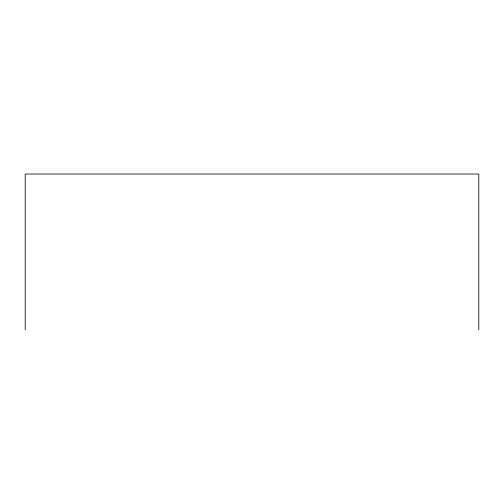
<?xml version="1.0" encoding="UTF-8"?>
<svg xmlns="http://www.w3.org/2000/svg" width="504" height="504" viewBox="0 0 504 504"><rect width="100%" height="100%" fill="white"/><g stroke="black" fill="none" stroke-linecap="round" stroke-linejoin="round"><path stroke-width="0.76" d="M478.8 329.969L478.8 174.031L25.2 174.031L25.2 329.969"/></g></svg>
